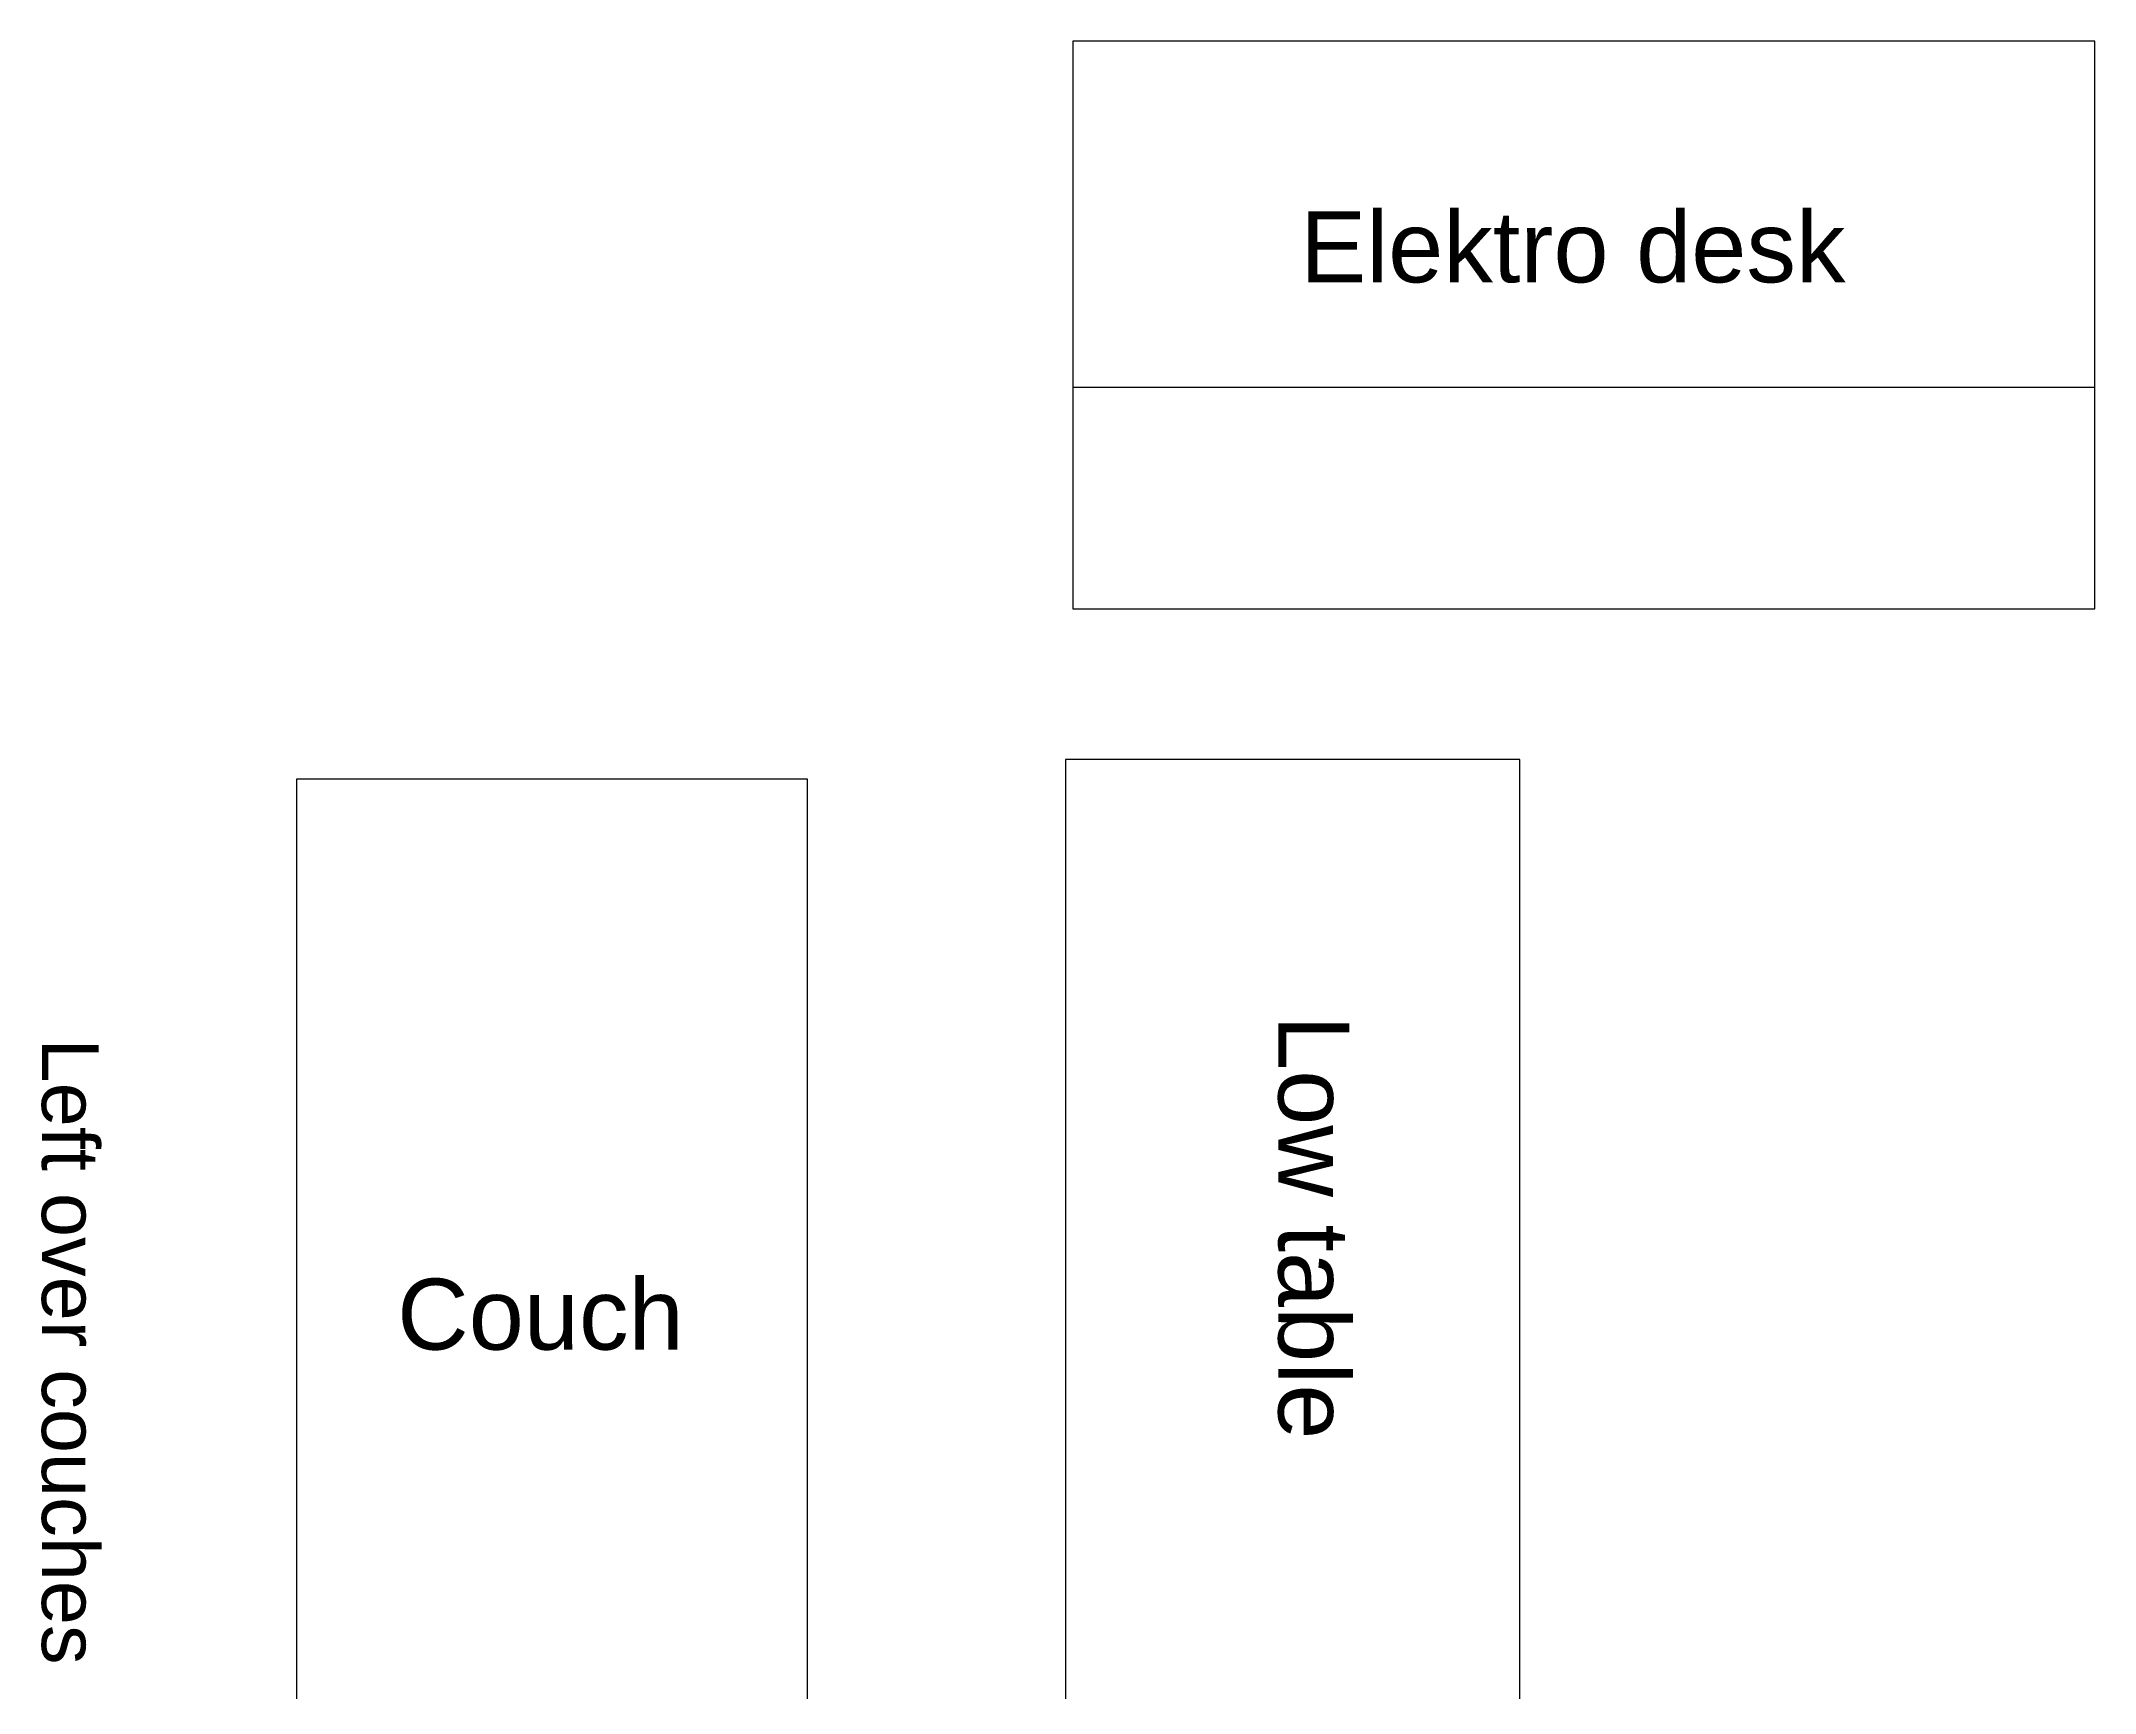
# Model space of a CAD drawing. Header units: centimetres. Extents: x 200 to 1750, y -1876 to 330.
# Drawn here: x 1255 to 1616.8, y 39 to 330 of the extents above; entities that cross this region are included whole.
import ezdxf

# ---------------------------------------------------------------- set-up
doc = ezdxf.new("R2010")
doc.units = ezdxf.units.CM
for name, color, linetype, lineweight, true_color in [('Couches', 2, 'Continuous', 25, 0xffff00), ('Desks', 1, 'Continuous', 25, 0xff0000), ('Tables', 3, 'Continuous', 25, 0x00ff00)]:
    doc.layers.add(name, color=color, linetype=linetype, lineweight=lineweight, true_color=true_color)
doc.styles.add('textstyle15', font='')
doc.styles.add('textstyle16', font='')
doc.styles.add('textstyle53', font='')
doc.styles.add('textstyle59', font='')
doc.styles.get('textstyle15').set_extended_font_data('Arial')
doc.styles.get('textstyle16').set_extended_font_data('Arial')
doc.styles.get('textstyle53').set_extended_font_data('Arial')
doc.styles.get('textstyle59').set_extended_font_data('Arial')

msp = doc.modelspace()

# ---------------------------------------------------------------- linework, layer by layer
at = {"layer": 'Couches'}
for p, q in [((1390, 200), (1300, 200)), ((1300, 200), (1300, 0)), ((1390, 0), (1390, 200))]:
    msp.add_line(p, q, dxfattribs=at)
at = {"layer": 'Desks'}
for p, q in [((1616.76, 329.98), (1436.76, 329.98)), ((1436.76, 329.98), (1436.76, 229.98)), ((1616.76, 229.98), (1616.76, 329.98)), ((1616.76, 268.98), (1436.76, 268.98)), ((1436.76, 268.98), (1436.76, 229.98)), ((1616.76, 229.98), (1616.76, 268.98)), ((1436.76, 229.98), (1616.76, 229.98)), ((1436.76, 229.98), (1616.76, 229.98))]:
    msp.add_line(p, q, dxfattribs=at)
at = {"layer": 'Tables'}
for p, q in [((1515.45, 203.43), (1435.45, 203.43)), ((1435.45, 203.43), (1435.45, 28.43)), ((1515.45, 28.43), (1515.45, 203.43))]:
    msp.add_line(p, q, dxfattribs=at)

# ---------------------------------------------------------------- texts
at = {"layer": 'Couches', "insert": (1265.16, 154.29), "char_height": 1, "attachment_point": 1, "rotation": 270, "style": 'textstyle59'}
msp.add_mtext('\\H10;Left over couches', dxfattribs=at)
at = {"layer": 'Couches', "insert": (1317.73, 112), "char_height": 1, "attachment_point": 1, "style": 'textstyle15'}
msp.add_mtext('\\H12.5;Couch', dxfattribs=at)
at = {"layer": 'Desks', "insert": (1476.76, 299.98), "char_height": 1, "attachment_point": 1, "style": 'textstyle53'}
msp.add_mtext('\\H12.5;Elektro desk', dxfattribs=at)
at = {"layer": 'Tables', "insert": (1485.45, 158.43), "char_height": 1, "attachment_point": 1, "rotation": 270, "style": 'textstyle16'}
msp.add_mtext('\\H12.5;Low table', dxfattribs=at)

doc.saveas('drawing.dxf')
